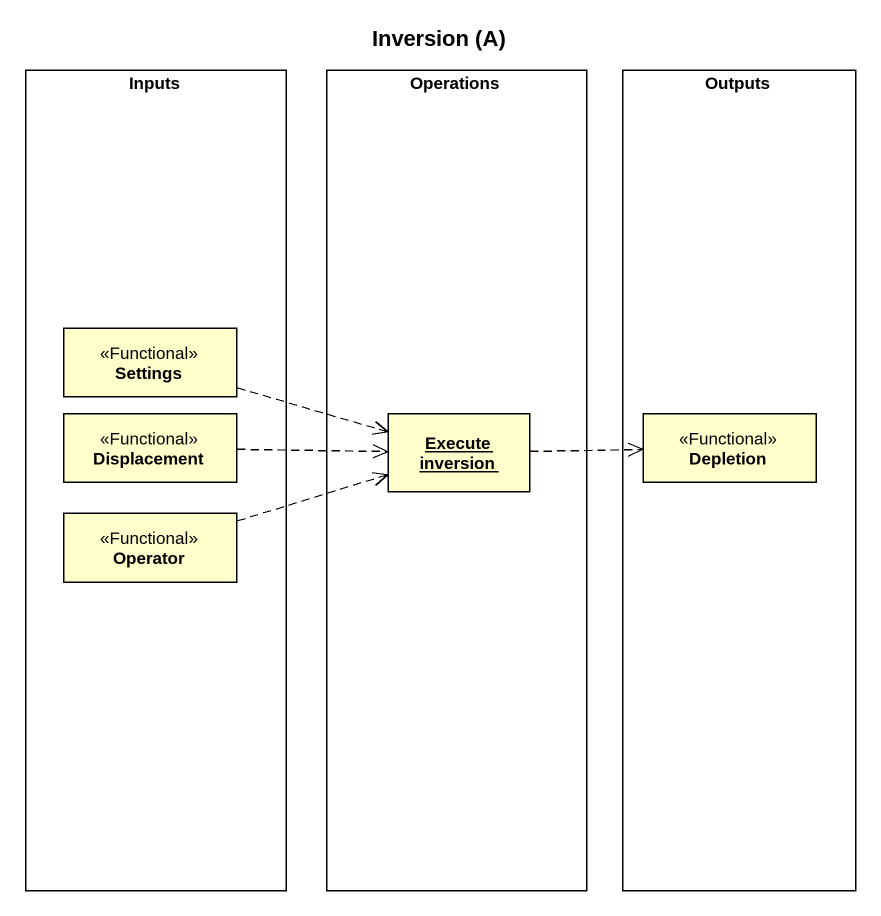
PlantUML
@startuml
title Inversion (A)
hide circle
hide empty members
rectangle Inputs {
  class Settings <<Functional>>
  class Displacement <<Functional>>
  class Operator <<Functional>>
}
rectangle Operations {
  object "Execute inversion" as Execute_inversion
}
rectangle Outputs {
  class Depletion <<Functional>>
}
Settings .right.> Execute_inversion
Displacement .right.> Execute_inversion
Execute_inversion .right.> Depletion
Operator .right.> Execute_inversion
@enduml
